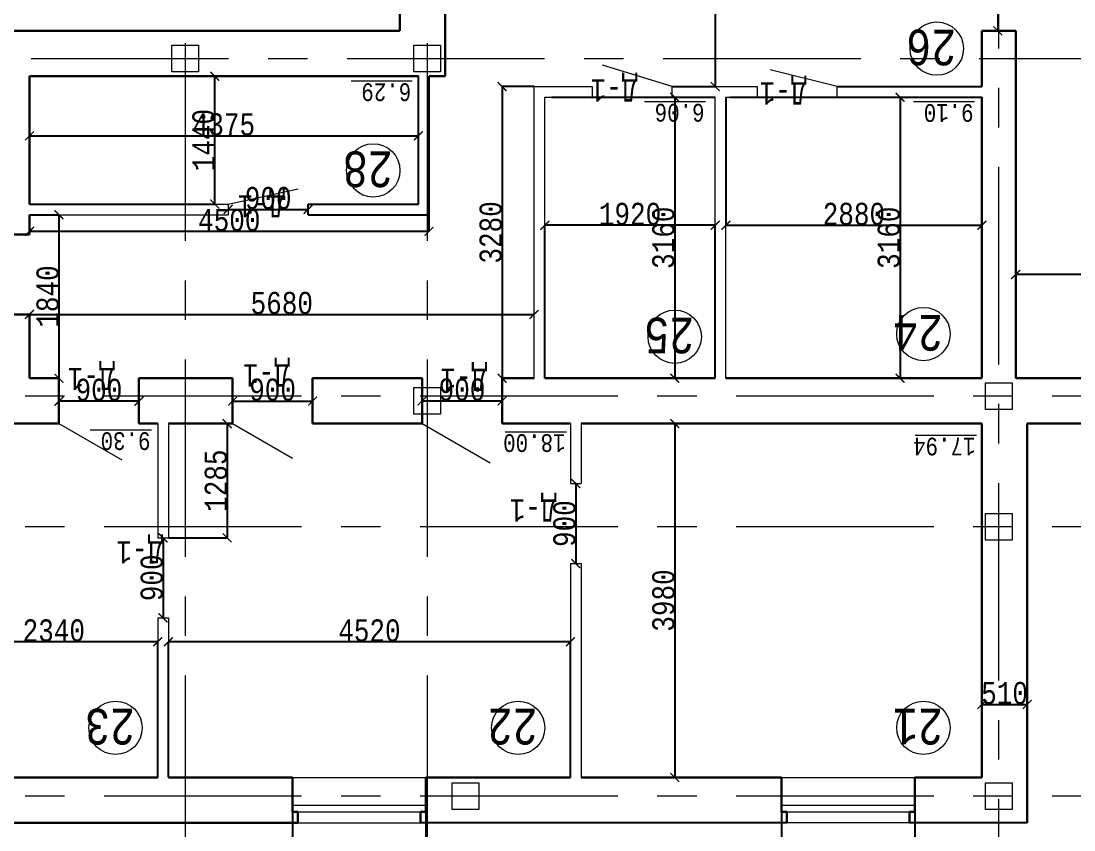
# Model space of a CAD drawing. Header units: millimetres. Extents: x -689206 to 4969298, y -1019800 to 703299.
# Drawn here: x -125363 to -113517, y -589650 to -580551 of the extents above; entities that cross this region are included whole.
import ezdxf

# ---------------------------------------------------------------- set-up
doc = ezdxf.new("R2010")
doc.units = ezdxf.units.MM
doc.linetypes.add('JIS_02_4.0', pattern=[5.5, 4, -1.5])
doc.linetypes.add('осеваяX2', pattern=[101.6, 63.5, -12.7, 12.7, -12.7])
for name, color, linetype, lineweight in [('несущие', 7, 'Continuous', 30), ('ПЕРЕГОРОДКИ', 252, 'Continuous', 9), ('РАЗМЕРЫ', 7, 'Continuous', 9), ('сваи', 7, 'JIS_02_4.0', 30), ('стены', 7, 'Continuous', 20)]:
    doc.layers.add(name, color=color, linetype=linetype, lineweight=lineweight)
doc.layers.add('четотам', color=7, linetype='Continuous')
doc.styles.add('Аннотативный', font='isocteur.ttf', dxfattribs={"width": 0.7, "height": 250})
doc.dimstyles.new('Аннотативный', dxfattribs={"dimscale": 0, "dimtxt": 250, "dimasz": 100, "dimexe": 1.25, "dimexo": 0.625, "dimtad": 1, "dimdec": 0, "dimtxsty": 'Аннотативный', "dimblk": 'ARCHTICK', "dimcen": 2.5, "dimadec": 0, "dimazin": 0, "dimtfac": 1, "dimtdec": 0, "dimtmove": 0, "dimatfit": 3, "dimfxl": 1, "dimarcsym": 0})

# ---------------------------------------------------------------- blocks, each defined once
blk = doc.blocks.new('_ArchTick')
at = {"color": 0, "linetype": 'ByBlock', "const_width": 0.15}
blk.add_lwpolyline([(-0.5, -0.5), (0.5, 0.5)], dxfattribs=at)
blk = doc.blocks.new('*D3339')
at = {"layer": 'Defpoints', "color": 0, "lineweight": 0, "transparency": 16777216}
for p in [(-125268, -582729), (-120774, -582729), (-125268, -582916)]:
    blk.add_point(p, dxfattribs=at)
at = {"layer": 'стены', "color": 0, "lineweight": -2, "transparency": 16777216}
for p, q in [((-125268, -582730), (-125268, -582918)), ((-120774, -582730), (-120774, -582918)), ((-120774, -582916), (-125268, -582916))]:
    blk.add_line(p, q, dxfattribs=at)
at = {"layer": 'стены', "color": 0, "lineweight": -2, "transparency": 16777216, "xscale": 100, "yscale": 100, "zscale": 100, "rotation": 180}
blk.add_blockref('_ArchTick', (-125268, -582916), dxfattribs=at)
at = {"layer": 'стены', "color": 0, "lineweight": -2, "transparency": 16777216, "xscale": 100, "yscale": 100, "zscale": 100}
blk.add_blockref('_ArchTick', (-120774, -582916), dxfattribs=at)
at = {"layer": 'стены', "color": 0, "lineweight": 5, "transparency": 16777216, "insert": (-123021, -582791), "char_height": 250, "attachment_point": 5, "style": 'Аннотативный'}
blk.add_mtext('4500', dxfattribs=at)
blk = doc.blocks.new('*D3341')
at = {"layer": 'Defpoints', "color": 0, "lineweight": 0, "transparency": 16777216}
for p in [(-117433, -581408), (-114553, -581408), (-114553, -582848)]:
    blk.add_point(p, dxfattribs=at)
at = {"layer": 'стены', "color": 0, "lineweight": -2, "transparency": 16777216}
for p, q in [((-117433, -581408), (-117433, -582849)), ((-114553, -581408), (-114553, -582849)), ((-117433, -582848), (-114553, -582848))]:
    blk.add_line(p, q, dxfattribs=at)
at = {"layer": 'стены', "color": 0, "lineweight": -2, "transparency": 16777216, "xscale": 100, "yscale": 100, "zscale": 100, "rotation": 180}
blk.add_blockref('_ArchTick', (-117433, -582848), dxfattribs=at)
at = {"layer": 'стены', "color": 0, "lineweight": -2, "transparency": 16777216, "xscale": 100, "yscale": 100, "zscale": 100}
blk.add_blockref('_ArchTick', (-114553, -582848), dxfattribs=at)
at = {"layer": 'стены', "color": 0, "lineweight": 5, "transparency": 16777216, "insert": (-115993, -582722), "char_height": 250, "attachment_point": 5, "style": 'Аннотативный'}
blk.add_mtext('2880', dxfattribs=at)
blk = doc.blocks.new('*D3342')
at = {"layer": 'Defpoints', "color": 0, "lineweight": 0, "transparency": 16777216}
for p in [(-125268, -581171), (-123184, -581171), (-125268, -582609)]:
    blk.add_point(p, dxfattribs=at)
at = {"layer": 'стены', "color": 0, "lineweight": -2, "transparency": 16777216}
for p, q in [((-125268, -581171), (-123183, -581171)), ((-123184, -582609), (-123184, -581171)), ((-125268, -582609), (-123183, -582609))]:
    blk.add_line(p, q, dxfattribs=at)
at = {"layer": 'стены', "color": 0, "lineweight": -2, "transparency": 16777216, "xscale": 100, "yscale": 100, "zscale": 100}
for p, rotation in [((-123184, -581171), 90), ((-123184, -582609), 270)]:
    blk.add_blockref('_ArchTick', p, dxfattribs=dict(at, rotation=rotation))
at = {"layer": 'стены', "color": 0, "lineweight": 5, "transparency": 16777216, "insert": (-123309, -581890), "char_height": 250, "attachment_point": 5, "rotation": 90, "style": 'Аннотативный'}
blk.add_mtext('1440', dxfattribs=at)
blk = doc.blocks.new('*D3343')
at = {"layer": 'Defpoints', "color": 0, "lineweight": 0, "transparency": 16777216}
for p in [(-125268, -581171), (-120894, -581171), (-120894, -581841)]:
    blk.add_point(p, dxfattribs=at)
at = {"layer": 'стены', "color": 0, "lineweight": -2, "transparency": 16777216}
for p, q in [((-125268, -581171), (-125268, -581842)), ((-120894, -581171), (-120894, -581842)), ((-125268, -581841), (-120894, -581841))]:
    blk.add_line(p, q, dxfattribs=at)
at = {"layer": 'стены', "color": 0, "lineweight": -2, "transparency": 16777216, "xscale": 100, "yscale": 100, "zscale": 100, "rotation": 180}
blk.add_blockref('_ArchTick', (-125268, -581841), dxfattribs=at)
at = {"layer": 'стены', "color": 0, "lineweight": -2, "transparency": 16777216, "xscale": 100, "yscale": 100, "zscale": 100}
blk.add_blockref('_ArchTick', (-120894, -581841), dxfattribs=at)
at = {"layer": 'стены', "color": 0, "lineweight": 5, "transparency": 16777216, "insert": (-123081, -581715), "char_height": 250, "attachment_point": 5, "style": 'Аннотативный'}
blk.add_mtext('4375', dxfattribs=at)
blk = doc.blocks.new('*D3349')
at = {"layer": 'Defpoints', "color": 0, "lineweight": 0, "transparency": 16777216}
for p in [(-117570, -576561), (-117553, -581288), (-117553, -581288)]:
    blk.add_point(p, dxfattribs=at)
at = {"layer": 'стены', "color": 0, "lineweight": -2, "transparency": 16777216}
for p, q in [((-117569, -576561), (-117551, -576561)), ((-117553, -576561), (-117553, -581288)), ((-117553, -581288), (-117554, -581288))]:
    blk.add_line(p, q, dxfattribs=at)
at = {"layer": 'стены', "color": 0, "lineweight": -2, "transparency": 16777216, "xscale": 100, "yscale": 100, "zscale": 100}
for p, rotation in [((-117553, -576561), 90), ((-117553, -581288), 270)]:
    blk.add_blockref('_ArchTick', p, dxfattribs=dict(at, rotation=rotation))
at = {"layer": 'стены', "color": 0, "lineweight": 5, "transparency": 16777216, "insert": (-117678, -578924), "char_height": 250, "attachment_point": 5, "rotation": 90, "style": 'Аннотативный'}
blk.add_mtext('4730', dxfattribs=at)
blk = doc.blocks.new('*D3351')
at = {"layer": 'Defpoints', "color": 0, "lineweight": 0, "transparency": 16777216}
for p in [(-114363, -579761), (-114373, -580661), (-114363, -580661)]:
    blk.add_point(p, dxfattribs=at)
at = {"layer": 'стены', "color": 0, "lineweight": -2, "transparency": 16777216}
for p, q in [((-114363, -579761), (-114374, -579761)), ((-114373, -579761), (-114373, -580661)), ((-114363, -580661), (-114374, -580661))]:
    blk.add_line(p, q, dxfattribs=at)
at = {"layer": 'стены', "color": 0, "lineweight": -2, "transparency": 16777216, "xscale": 100, "yscale": 100, "zscale": 100}
for p, rotation in [((-114373, -579761), 90), ((-114373, -580661), 270)]:
    blk.add_blockref('_ArchTick', p, dxfattribs=dict(at, rotation=rotation))
at = {"layer": 'стены', "color": 0, "lineweight": 5, "transparency": 16777216, "insert": (-114498, -580211), "char_height": 250, "attachment_point": 5, "rotation": 90, "style": 'Аннотативный'}
blk.add_mtext('900', dxfattribs=at)
blk = doc.blocks.new('*D3352')
at = {"layer": 'Defpoints', "color": 0, "lineweight": 0, "transparency": 16777216}
for p in [(-114553, -588238), (-114043, -588238), (-114043, -588238)]:
    blk.add_point(p, dxfattribs=at)
at = {"layer": 'стены', "color": 0, "lineweight": -2, "transparency": 16777216}
for p, q in [((-114553, -588237), (-114553, -588236)), ((-114553, -588238), (-114043, -588238)), ((-114043, -588237), (-114043, -588236))]:
    blk.add_line(p, q, dxfattribs=at)
at = {"layer": 'стены', "color": 0, "lineweight": -2, "transparency": 16777216, "xscale": 100, "yscale": 100, "zscale": 100, "rotation": 180}
blk.add_blockref('_ArchTick', (-114553, -588238), dxfattribs=at)
at = {"layer": 'стены', "color": 0, "lineweight": -2, "transparency": 16777216, "xscale": 100, "yscale": 100, "zscale": 100}
blk.add_blockref('_ArchTick', (-114043, -588238), dxfattribs=at)
at = {"layer": 'стены', "color": 0, "lineweight": 25, "transparency": 16777216, "insert": (-114298, -588112), "char_height": 250, "attachment_point": 5, "style": 'Аннотативный'}
blk.add_mtext('510', dxfattribs=at)
blk = doc.blocks.new('*D3386')
at = {"layer": 'Defpoints', "color": 0, "linetype": 'ByBlock', "lineweight": 0, "transparency": 16777216}
for p in [(-119063, -585079), (-119063, -589059), (-118009, -589059)]:
    blk.add_point(p, dxfattribs=at)
at = {"layer": 'РАЗМЕРЫ', "color": 0, "linetype": 'ByBlock', "lineweight": -2, "transparency": 16777216}
for p, q in [((-119062, -585079), (-118008, -585079)), ((-118009, -585079), (-118009, -589059)), ((-119062, -589059), (-118008, -589059))]:
    blk.add_line(p, q, dxfattribs=at)
at = {"layer": 'РАЗМЕРЫ', "color": 0, "linetype": 'ByBlock', "lineweight": -2, "transparency": 16777216, "xscale": 100, "yscale": 100, "zscale": 100}
for p, rotation in [((-118009, -585079), 90), ((-118009, -589059), 270)]:
    blk.add_blockref('_ArchTick', p, dxfattribs=dict(at, rotation=rotation))
at = {"layer": 'РАЗМЕРЫ', "color": 0, "linetype": 'ByBlock', "lineweight": 9, "transparency": 16777216, "insert": (-118135, -587069), "char_height": 250, "attachment_point": 5, "rotation": 90, "style": 'Аннотативный'}
blk.add_mtext('3980', dxfattribs=at)
blk = doc.blocks.new('*D3387')
at = {"layer": 'Defpoints', "color": 0, "linetype": 'ByBlock', "lineweight": 0, "transparency": 16777216}
for p in [(-123706, -587533), (-123706, -589059), (-119183, -589059)]:
    blk.add_point(p, dxfattribs=at)
at = {"layer": 'РАЗМЕРЫ', "color": 0, "linetype": 'ByBlock', "lineweight": -2, "transparency": 16777216}
for p, q in [((-123706, -589058), (-123706, -587532)), ((-119183, -587533), (-123706, -587533)), ((-119183, -589058), (-119183, -587532))]:
    blk.add_line(p, q, dxfattribs=at)
at = {"layer": 'РАЗМЕРЫ', "color": 0, "linetype": 'ByBlock', "lineweight": -2, "transparency": 16777216, "xscale": 100, "yscale": 100, "zscale": 100, "rotation": 180}
blk.add_blockref('_ArchTick', (-123706, -587533), dxfattribs=at)
at = {"layer": 'РАЗМЕРЫ', "color": 0, "linetype": 'ByBlock', "lineweight": -2, "transparency": 16777216, "xscale": 100, "yscale": 100, "zscale": 100}
blk.add_blockref('_ArchTick', (-119183, -587533), dxfattribs=at)
at = {"layer": 'РАЗМЕРЫ', "color": 0, "linetype": 'ByBlock', "lineweight": 5, "transparency": 16777216, "insert": (-121444, -587408), "char_height": 250, "attachment_point": 5, "style": 'Аннотативный'}
blk.add_mtext('4520', dxfattribs=at)
blk = doc.blocks.new('*D3388')
at = {"layer": 'Defpoints', "color": 0, "linetype": 'ByBlock', "lineweight": 0, "transparency": 16777216}
for p in [(-123706, -585079), (-123706, -586364), (-123044, -586364)]:
    blk.add_point(p, dxfattribs=at)
at = {"layer": 'РАЗМЕРЫ', "color": 0, "linetype": 'ByBlock', "lineweight": -2, "transparency": 16777216}
for p, q in [((-123705, -585079), (-123043, -585079)), ((-123044, -585079), (-123044, -586364)), ((-123705, -586364), (-123043, -586364))]:
    blk.add_line(p, q, dxfattribs=at)
at = {"layer": 'РАЗМЕРЫ', "color": 0, "linetype": 'ByBlock', "lineweight": -2, "transparency": 16777216, "xscale": 100, "yscale": 100, "zscale": 100}
for p, rotation in [((-123044, -585079), 90), ((-123044, -586364), 270)]:
    blk.add_blockref('_ArchTick', p, dxfattribs=dict(at, rotation=rotation))
at = {"layer": 'РАЗМЕРЫ', "color": 0, "linetype": 'ByBlock', "lineweight": 5, "transparency": 16777216, "insert": (-123170, -585721), "char_height": 250, "attachment_point": 5, "rotation": 90, "style": 'Аннотативный'}
blk.add_mtext('1285', dxfattribs=at)
blk = doc.blocks.new('*D3390')
at = {"layer": 'Defpoints', "color": 0, "linetype": 'ByBlock', "lineweight": 0, "transparency": 16777216}
for p in [(-126163, -587533), (-126163, -589059), (-123826, -589059)]:
    blk.add_point(p, dxfattribs=at)
at = {"layer": 'РАЗМЕРЫ', "color": 0, "linetype": 'ByBlock', "lineweight": -2, "transparency": 16777216}
for p, q in [((-126163, -589058), (-126163, -587532)), ((-123826, -587533), (-126163, -587533)), ((-123826, -589058), (-123826, -587532))]:
    blk.add_line(p, q, dxfattribs=at)
at = {"layer": 'РАЗМЕРЫ', "color": 0, "linetype": 'ByBlock', "lineweight": -2, "transparency": 16777216, "xscale": 100, "yscale": 100, "zscale": 100, "rotation": 180}
blk.add_blockref('_ArchTick', (-126163, -587533), dxfattribs=at)
at = {"layer": 'РАЗМЕРЫ', "color": 0, "linetype": 'ByBlock', "lineweight": -2, "transparency": 16777216, "xscale": 100, "yscale": 100, "zscale": 100}
blk.add_blockref('_ArchTick', (-123826, -587533), dxfattribs=at)
at = {"layer": 'РАЗМЕРЫ', "color": 0, "linetype": 'ByBlock', "lineweight": 5, "transparency": 16777216, "insert": (-124995, -587408), "char_height": 250, "attachment_point": 5, "style": 'Аннотативный'}
blk.add_mtext('2340', dxfattribs=at)
blk = doc.blocks.new('*D3391')
at = {"layer": 'Defpoints', "color": 0, "linetype": 'ByBlock', "lineweight": 0, "transparency": 16777216}
for p in [(-120852, -584769), (-119952, -584769), (-119952, -584824)]:
    blk.add_point(p, dxfattribs=at)
at = {"layer": 'РАЗМЕРЫ', "color": 0, "linetype": 'ByBlock', "lineweight": -2, "transparency": 16777216}
for p, q in [((-120852, -584769), (-120852, -584825)), ((-120852, -584824), (-119952, -584824)), ((-119952, -584769), (-119952, -584825))]:
    blk.add_line(p, q, dxfattribs=at)
at = {"layer": 'РАЗМЕРЫ', "color": 0, "linetype": 'ByBlock', "lineweight": -2, "transparency": 16777216, "xscale": 100, "yscale": 100, "zscale": 100, "rotation": 180}
blk.add_blockref('_ArchTick', (-120852, -584824), dxfattribs=at)
at = {"layer": 'РАЗМЕРЫ', "color": 0, "linetype": 'ByBlock', "lineweight": -2, "transparency": 16777216, "xscale": 100, "yscale": 100, "zscale": 100}
blk.add_blockref('_ArchTick', (-119952, -584824), dxfattribs=at)
at = {"layer": 'РАЗМЕРЫ', "color": 0, "linetype": 'ByBlock', "lineweight": 5, "transparency": 16777216, "insert": (-120402, -584698), "char_height": 250, "attachment_point": 5, "style": 'Аннотативный'}
blk.add_mtext('900', dxfattribs=at)
blk = doc.blocks.new('*D3392')
at = {"layer": 'Defpoints', "color": 0, "linetype": 'ByBlock', "lineweight": 0, "transparency": 16777216}
for p in [(-122983, -584569), (-122083, -584569), (-122083, -584825)]:
    blk.add_point(p, dxfattribs=at)
at = {"layer": 'РАЗМЕРЫ', "color": 0, "linetype": 'ByBlock', "lineweight": -2, "transparency": 16777216}
for p, q in [((-122983, -584569), (-122983, -584826)), ((-122083, -584569), (-122083, -584826)), ((-122983, -584825), (-122083, -584825))]:
    blk.add_line(p, q, dxfattribs=at)
at = {"layer": 'РАЗМЕРЫ', "color": 0, "linetype": 'ByBlock', "lineweight": -2, "transparency": 16777216, "xscale": 100, "yscale": 100, "zscale": 100, "rotation": 180}
blk.add_blockref('_ArchTick', (-122983, -584825), dxfattribs=at)
at = {"layer": 'РАЗМЕРЫ', "color": 0, "linetype": 'ByBlock', "lineweight": -2, "transparency": 16777216, "xscale": 100, "yscale": 100, "zscale": 100}
blk.add_blockref('_ArchTick', (-122083, -584825), dxfattribs=at)
at = {"layer": 'РАЗМЕРЫ', "color": 0, "linetype": 'ByBlock', "lineweight": 5, "transparency": 16777216, "insert": (-122533, -584699), "char_height": 250, "attachment_point": 5, "style": 'Аннотативный'}
blk.add_mtext('900', dxfattribs=at)
blk = doc.blocks.new('*D3393')
at = {"layer": 'Defpoints', "color": 0, "linetype": 'ByBlock', "lineweight": 0, "transparency": 16777216}
for p in [(-124937, -584569), (-124037, -584569), (-124937, -584826)]:
    blk.add_point(p, dxfattribs=at)
at = {"layer": 'РАЗМЕРЫ', "color": 0, "linetype": 'ByBlock', "lineweight": -2, "transparency": 16777216}
for p, q in [((-124937, -584569), (-124937, -584827)), ((-124037, -584569), (-124037, -584827)), ((-124037, -584826), (-124937, -584826))]:
    blk.add_line(p, q, dxfattribs=at)
at = {"layer": 'РАЗМЕРЫ', "color": 0, "linetype": 'ByBlock', "lineweight": -2, "transparency": 16777216, "xscale": 100, "yscale": 100, "zscale": 100, "rotation": 180}
blk.add_blockref('_ArchTick', (-124937, -584826), dxfattribs=at)
at = {"layer": 'РАЗМЕРЫ', "color": 0, "linetype": 'ByBlock', "lineweight": -2, "transparency": 16777216, "xscale": 100, "yscale": 100, "zscale": 100}
blk.add_blockref('_ArchTick', (-124037, -584826), dxfattribs=at)
at = {"layer": 'РАЗМЕРЫ', "color": 0, "linetype": 'ByBlock', "lineweight": 5, "transparency": 16777216, "insert": (-124487, -584701), "char_height": 250, "attachment_point": 5, "style": 'Аннотативный'}
blk.add_mtext('900', dxfattribs=at)
blk = doc.blocks.new('*D3395')
at = {"layer": 'Defpoints', "color": 0, "linetype": 'ByBlock', "lineweight": 0, "transparency": 16777216}
for p in [(-125268, -583850), (-119591, -583850), (-119591, -583850)]:
    blk.add_point(p, dxfattribs=at)
at = {"layer": 'РАЗМЕРЫ', "color": 0, "linetype": 'ByBlock', "lineweight": -2, "transparency": 16777216}
for p, q in [((-125268, -583849), (-125268, -583849)), ((-125268, -583850), (-119591, -583850)), ((-119591, -583849), (-119591, -583849))]:
    blk.add_line(p, q, dxfattribs=at)
at = {"layer": 'РАЗМЕРЫ', "color": 0, "linetype": 'ByBlock', "lineweight": -2, "transparency": 16777216, "xscale": 100, "yscale": 100, "zscale": 100, "rotation": 180}
blk.add_blockref('_ArchTick', (-125268, -583850), dxfattribs=at)
at = {"layer": 'РАЗМЕРЫ', "color": 0, "linetype": 'ByBlock', "lineweight": -2, "transparency": 16777216, "xscale": 100, "yscale": 100, "zscale": 100}
blk.add_blockref('_ArchTick', (-119591, -583850), dxfattribs=at)
at = {"layer": 'РАЗМЕРЫ', "color": 0, "linetype": 'ByBlock', "lineweight": 5, "transparency": 16777216, "insert": (-122430, -583724), "char_height": 250, "attachment_point": 5, "style": 'Аннотативный'}
blk.add_mtext('5680', dxfattribs=at)
blk = doc.blocks.new('*D3396')
at = {"layer": 'Defpoints', "color": 0, "linetype": 'ByBlock', "lineweight": 0, "transparency": 16777216}
for p in [(-125268, -582729), (-125268, -584569), (-124937, -584569)]:
    blk.add_point(p, dxfattribs=at)
at = {"layer": 'РАЗМЕРЫ', "color": 0, "linetype": 'ByBlock', "lineweight": -2, "transparency": 16777216}
for p, q in [((-125268, -582729), (-124936, -582729)), ((-124937, -582729), (-124937, -584569)), ((-125268, -584569), (-124936, -584569))]:
    blk.add_line(p, q, dxfattribs=at)
at = {"layer": 'РАЗМЕРЫ', "color": 0, "linetype": 'ByBlock', "lineweight": -2, "transparency": 16777216, "xscale": 100, "yscale": 100, "zscale": 100}
for p, rotation in [((-124937, -582729), 90), ((-124937, -584569), 270)]:
    blk.add_blockref('_ArchTick', p, dxfattribs=dict(at, rotation=rotation))
at = {"layer": 'РАЗМЕРЫ', "color": 0, "linetype": 'ByBlock', "lineweight": 5, "transparency": 16777216, "insert": (-125063, -583649), "char_height": 250, "attachment_point": 5, "rotation": 90, "style": 'Аннотативный'}
blk.add_mtext('1840', dxfattribs=at)
blk = doc.blocks.new('*D3397')
at = {"layer": 'Defpoints', "color": 0, "linetype": 'ByBlock', "lineweight": 0, "transparency": 16777216}
for p in [(-119591, -581288), (-119952, -584569), (-119591, -584569)]:
    blk.add_point(p, dxfattribs=at)
at = {"layer": 'РАЗМЕРЫ', "color": 0, "linetype": 'ByBlock', "lineweight": -2, "transparency": 16777216}
for p, q in [((-119592, -581288), (-119953, -581288)), ((-119952, -581288), (-119952, -584569)), ((-119592, -584569), (-119953, -584569))]:
    blk.add_line(p, q, dxfattribs=at)
at = {"layer": 'РАЗМЕРЫ', "color": 0, "linetype": 'ByBlock', "lineweight": -2, "transparency": 16777216, "xscale": 100, "yscale": 100, "zscale": 100}
for p, rotation in [((-119952, -581288), 90), ((-119952, -584569), 270)]:
    blk.add_blockref('_ArchTick', p, dxfattribs=dict(at, rotation=rotation))
at = {"layer": 'РАЗМЕРЫ', "color": 0, "linetype": 'ByBlock', "lineweight": 5, "transparency": 16777216, "insert": (-120078, -582928), "char_height": 250, "attachment_point": 5, "rotation": 90, "style": 'Аннотативный'}
blk.add_mtext('3280', dxfattribs=at)
blk = doc.blocks.new('*D3479')
at = {"layer": 'Defpoints', "color": 0, "linetype": 'ByBlock', "lineweight": 0, "transparency": 16777216}
for p in [(-119471, -582848), (-119471, -584569), (-117553, -584569)]:
    blk.add_point(p, dxfattribs=at)
at = {"layer": 'РАЗМЕРЫ', "color": 0, "linetype": 'ByBlock', "lineweight": -2, "transparency": 16777216}
for p, q in [((-119471, -584568), (-119471, -582847)), ((-117553, -582848), (-119471, -582848)), ((-117553, -584568), (-117553, -582847))]:
    blk.add_line(p, q, dxfattribs=at)
at = {"layer": 'РАЗМЕРЫ', "color": 0, "linetype": 'ByBlock', "lineweight": -2, "transparency": 16777216, "xscale": 100, "yscale": 100, "zscale": 100, "rotation": 180}
blk.add_blockref('_ArchTick', (-119471, -582848), dxfattribs=at)
at = {"layer": 'РАЗМЕРЫ', "color": 0, "linetype": 'ByBlock', "lineweight": -2, "transparency": 16777216, "xscale": 100, "yscale": 100, "zscale": 100}
blk.add_blockref('_ArchTick', (-117553, -582848), dxfattribs=at)
at = {"layer": 'РАЗМЕРЫ', "color": 0, "linetype": 'ByBlock', "lineweight": 5, "transparency": 16777216, "insert": (-118512, -582722), "char_height": 250, "attachment_point": 5, "style": 'Аннотативный'}
blk.add_mtext('1920', dxfattribs=at)
blk = doc.blocks.new('*D3480')
at = {"layer": 'Defpoints', "color": 0, "linetype": 'ByBlock', "lineweight": 0, "transparency": 16777216}
for p in [(-119391, -581408), (-119471, -584569), (-118009, -584569)]:
    blk.add_point(p, dxfattribs=at)
at = {"layer": 'РАЗМЕРЫ', "color": 0, "linetype": 'ByBlock', "lineweight": -2, "transparency": 16777216}
for p, q in [((-119390, -581408), (-118008, -581408)), ((-118009, -581408), (-118009, -584569)), ((-119471, -584569), (-118008, -584569))]:
    blk.add_line(p, q, dxfattribs=at)
at = {"layer": 'РАЗМЕРЫ', "color": 0, "linetype": 'ByBlock', "lineweight": -2, "transparency": 16777216, "xscale": 100, "yscale": 100, "zscale": 100}
for p, rotation in [((-118009, -581408), 90), ((-118009, -584569), 270)]:
    blk.add_blockref('_ArchTick', p, dxfattribs=dict(at, rotation=rotation))
at = {"layer": 'РАЗМЕРЫ', "color": 0, "linetype": 'ByBlock', "lineweight": 5, "transparency": 16777216, "insert": (-118135, -582988), "char_height": 250, "attachment_point": 5, "rotation": 90, "style": 'Аннотативный'}
blk.add_mtext('3160', dxfattribs=at)
blk = doc.blocks.new('*D3481')
at = {"layer": 'Defpoints', "color": 0, "linetype": 'ByBlock', "lineweight": 0, "transparency": 16777216}
for p in [(-117391, -581408), (-117433, -584569), (-115474, -584569)]:
    blk.add_point(p, dxfattribs=at)
at = {"layer": 'РАЗМЕРЫ', "color": 0, "linetype": 'ByBlock', "lineweight": -2, "transparency": 16777216}
for p, q in [((-117390, -581408), (-115472, -581408)), ((-115474, -581408), (-115474, -584569)), ((-117432, -584569), (-115472, -584569))]:
    blk.add_line(p, q, dxfattribs=at)
at = {"layer": 'РАЗМЕРЫ', "color": 0, "linetype": 'ByBlock', "lineweight": -2, "transparency": 16777216, "xscale": 100, "yscale": 100, "zscale": 100}
for p, rotation in [((-115474, -581408), 90), ((-115474, -584569), 270)]:
    blk.add_blockref('_ArchTick', p, dxfattribs=dict(at, rotation=rotation))
at = {"layer": 'РАЗМЕРЫ', "color": 0, "linetype": 'ByBlock', "lineweight": 5, "transparency": 16777216, "insert": (-115599, -582988), "char_height": 250, "attachment_point": 5, "rotation": 90, "style": 'Аннотативный'}
blk.add_mtext('3160', dxfattribs=at)
blk = doc.blocks.new('*D3476')
at = {"layer": 'Defpoints', "color": 0, "lineweight": 0, "ltscale": 150, "transparency": 16777216}
for p in [(-114173, -583401), (-114173, -584569), (-110572, -584569)]:
    blk.add_point(p, dxfattribs=at)
at = {"layer": 'РАЗМЕРЫ', "color": 0, "lineweight": -2, "ltscale": 150, "transparency": 16777216}
for p, q in [((-114173, -584568), (-114173, -583400)), ((-110572, -583401), (-114173, -583401)), ((-110572, -584568), (-110572, -583400))]:
    blk.add_line(p, q, dxfattribs=at)
at = {"layer": 'РАЗМЕРЫ', "color": 0, "lineweight": -2, "ltscale": 150, "transparency": 16777216, "xscale": 100, "yscale": 100, "zscale": 100, "rotation": 180}
blk.add_blockref('_ArchTick', (-114173, -583401), dxfattribs=at)
at = {"layer": 'РАЗМЕРЫ', "color": 0, "lineweight": -2, "ltscale": 150, "transparency": 16777216, "xscale": 100, "yscale": 100, "zscale": 100}
blk.add_blockref('_ArchTick', (-110572, -583401), dxfattribs=at)
at = {"layer": 'РАЗМЕРЫ', "color": 0, "lineweight": 5, "ltscale": 150, "transparency": 16777216, "insert": (-112373, -583275), "char_height": 250, "attachment_point": 5, "style": 'Аннотативный'}
blk.add_mtext('3600', dxfattribs=at)
blk = doc.blocks.new('*D3477')
at = {"layer": 'Defpoints', "color": 0, "lineweight": 0, "transparency": 16777216}
for p in [(-116808, -589447), (-115308, -589447), (-116808, -590334)]:
    blk.add_point(p, dxfattribs=at)
at = {"layer": 'стены', "color": 0, "lineweight": -2, "transparency": 16777216}
for p, q in [((-116808, -589447), (-116808, -590335)), ((-115308, -589447), (-115308, -590335)), ((-115308, -590334), (-116808, -590334))]:
    blk.add_line(p, q, dxfattribs=at)
at = {"layer": 'стены', "color": 0, "lineweight": -2, "transparency": 16777216, "xscale": 100, "yscale": 100, "zscale": 100, "rotation": 180}
blk.add_blockref('_ArchTick', (-116808, -590334), dxfattribs=at)
at = {"layer": 'стены', "color": 0, "lineweight": -2, "transparency": 16777216, "xscale": 100, "yscale": 100, "zscale": 100}
blk.add_blockref('_ArchTick', (-115308, -590334), dxfattribs=at)
at = {"layer": 'стены', "color": 0, "lineweight": 5, "transparency": 16777216, "insert": (-116058, -590208), "char_height": 250, "attachment_point": 5, "style": 'Аннотативный'}
blk.add_mtext('1500', dxfattribs=at)
blk = doc.blocks.new('*D3478')
at = {"layer": 'Defpoints', "color": 0, "lineweight": 0, "transparency": 16777216}
for p in [(-122311, -589447), (-120811, -589447), (-122311, -590334)]:
    blk.add_point(p, dxfattribs=at)
at = {"layer": 'стены', "color": 0, "lineweight": -2, "transparency": 16777216}
for p, q in [((-122311, -589447), (-122311, -590335)), ((-120811, -589447), (-120811, -590335)), ((-120811, -590334), (-122311, -590334))]:
    blk.add_line(p, q, dxfattribs=at)
at = {"layer": 'стены', "color": 0, "lineweight": -2, "transparency": 16777216, "xscale": 100, "yscale": 100, "zscale": 100, "rotation": 180}
blk.add_blockref('_ArchTick', (-122311, -590334), dxfattribs=at)
at = {"layer": 'стены', "color": 0, "lineweight": -2, "transparency": 16777216, "xscale": 100, "yscale": 100, "zscale": 100}
blk.add_blockref('_ArchTick', (-120811, -590334), dxfattribs=at)
at = {"layer": 'стены', "color": 0, "lineweight": 5, "transparency": 16777216, "insert": (-121561, -590208), "char_height": 250, "attachment_point": 5, "style": 'Аннотативный'}
blk.add_mtext('1500', dxfattribs=at)
blk = doc.blocks.new('*D3522')
at = {"layer": 'Defpoints', "color": 0, "linetype": 'ByBlock', "lineweight": 0, "ltscale": 35, "transparency": 16777216}
for p in [(-119123, -585754), (-119123, -586654), (-119123, -586654)]:
    blk.add_point(p, dxfattribs=at)
at = {"layer": 'сваи', "color": 0, "linetype": 'ByBlock', "lineweight": -2, "ltscale": 35, "transparency": 16777216}
for p, q in [((-119123, -585754), (-119124, -585754)), ((-119123, -585754), (-119123, -586654)), ((-119123, -586654), (-119124, -586654))]:
    blk.add_line(p, q, dxfattribs=at)
at = {"layer": 'сваи', "color": 0, "linetype": 'ByBlock', "lineweight": -2, "ltscale": 35, "transparency": 16777216, "xscale": 100, "yscale": 100, "zscale": 100}
for p, rotation in [((-119123, -585754), 90), ((-119123, -586654), 270)]:
    blk.add_blockref('_ArchTick', p, dxfattribs=dict(at, rotation=rotation))
at = {"layer": 'сваи', "color": 0, "linetype": 'ByBlock', "lineweight": 5, "ltscale": 35, "transparency": 16777216, "insert": (-119248, -586204), "char_height": 250, "attachment_point": 5, "rotation": 90, "style": 'Аннотативный'}
blk.add_mtext('900', dxfattribs=at)
blk = doc.blocks.new('*D3523')
at = {"layer": 'Defpoints', "color": 0, "linetype": 'ByBlock', "lineweight": 0, "ltscale": 35, "transparency": 16777216}
for p in [(-123033, -582669), (-122133, -582669), (-122133, -582669)]:
    blk.add_point(p, dxfattribs=at)
at = {"layer": 'сваи', "color": 0, "linetype": 'ByBlock', "lineweight": -2, "ltscale": 35, "transparency": 16777216}
for p, q in [((-123033, -582669), (-123033, -582668)), ((-123033, -582669), (-122133, -582669)), ((-122133, -582669), (-122133, -582668))]:
    blk.add_line(p, q, dxfattribs=at)
at = {"layer": 'сваи', "color": 0, "linetype": 'ByBlock', "lineweight": -2, "ltscale": 35, "transparency": 16777216, "xscale": 100, "yscale": 100, "zscale": 100, "rotation": 180}
blk.add_blockref('_ArchTick', (-123033, -582669), dxfattribs=at)
at = {"layer": 'сваи', "color": 0, "linetype": 'ByBlock', "lineweight": -2, "ltscale": 35, "transparency": 16777216, "xscale": 100, "yscale": 100, "zscale": 100}
blk.add_blockref('_ArchTick', (-122133, -582669), dxfattribs=at)
at = {"layer": 'сваи', "color": 0, "linetype": 'ByBlock', "lineweight": 5, "ltscale": 35, "transparency": 16777216, "insert": (-122583, -582544), "char_height": 250, "attachment_point": 5, "style": 'Аннотативный'}
blk.add_mtext('900', dxfattribs=at)
blk = doc.blocks.new('*D3524')
at = {"layer": 'Defpoints', "color": 0, "linetype": 'ByBlock', "lineweight": 0, "ltscale": 35, "transparency": 16777216}
for p in [(-123766, -586364), (-123766, -587264), (-123766, -587264)]:
    blk.add_point(p, dxfattribs=at)
at = {"layer": 'сваи', "color": 0, "linetype": 'ByBlock', "lineweight": -2, "ltscale": 35, "transparency": 16777216}
for p, q in [((-123766, -586364), (-123767, -586364)), ((-123766, -586364), (-123766, -587264)), ((-123766, -587264), (-123767, -587264))]:
    blk.add_line(p, q, dxfattribs=at)
at = {"layer": 'сваи', "color": 0, "linetype": 'ByBlock', "lineweight": -2, "ltscale": 35, "transparency": 16777216, "xscale": 100, "yscale": 100, "zscale": 100}
for p, rotation in [((-123766, -586364), 90), ((-123766, -587264), 270)]:
    blk.add_blockref('_ArchTick', p, dxfattribs=dict(at, rotation=rotation))
at = {"layer": 'сваи', "color": 0, "linetype": 'ByBlock', "lineweight": 5, "ltscale": 35, "transparency": 16777216, "insert": (-123891, -586814), "char_height": 250, "attachment_point": 5, "rotation": 90, "style": 'Аннотативный'}
blk.add_mtext('900', dxfattribs=at)

msp = doc.modelspace()

# ---------------------------------------------------------------- linework, layer by layer
at = {"layer": 'несущие', "color": 0}
for p, q in [((-125648.4, -583850.1), (-125268.4, -583850.1)), ((-125268.4, -583850.1), (-125268.4, -584568.6)), ((-114172.7, -584287.8), (-114172.7, -584568.6)), ((-125268.4, -584568.6), (-124937.1, -584568.6)), ((-124937.1, -584568.6), (-124937.1, -585078.6)), ((-124037.1, -584568.6), (-122982.9, -584568.6)), ((-124037.1, -584568.6), (-124037.1, -585078.6)), ((-122982.9, -584568.6), (-122982.9, -585078.6)), ((-122083, -584568.6), (-120852.1, -584568.6)), ((-122083, -584568.6), (-122083, -585078.6)), ((-120852.1, -584568.6), (-120852.1, -585078.6)), ((-119952.1, -584568.6), (-119591.4, -584568.6)), ((-119952.1, -584568.6), (-119952.1, -585078.6)), ((-119471.4, -584568.6), (-117552.7, -584568.6)), ((-117432.7, -584568.6), (-114552.7, -584568.6)), ((-114172.7, -584568.6), (-113256.8, -584568.6)), ((-114042.8, -584568.6), (-113256.8, -584568.6)), ((-126163.4, -585078.6), (-124937.1, -585078.6)), ((-124037.1, -585078.6), (-123825.6, -585078.6)), ((-123705.6, -585078.6), (-122982.9, -585078.6)), ((-122083, -585078.6), (-120852.1, -585078.6)), ((-119952.1, -585078.6), (-119182.6, -585078.6)), ((-119062.6, -585078.6), (-114552.7, -585078.6)), ((-114042.8, -585078.6), (-113196.8, -585078.6)), ((-114042.8, -585078.6), (-113196.8, -585078.6)), ((-114042.7, -588747.7), (-114042.7, -589268.6)), ((-123825.6, -589058.6), (-126163.4, -589058.6)), ((-122310.7, -589058.6), (-123705.6, -589058.6)), ((-119182.6, -589058.6), (-120810.7, -589058.6)), ((-116807.7, -589058.6), (-119062.6, -589058.6)), ((-114552.7, -589058.6), (-115307.7, -589058.6)), ((-114042.7, -589568.6), (-114042.7, -589058.6)), ((-126673.4, -589568.6), (-122250.7, -589568.6)), ((-120870.7, -589568.6), (-116747.7, -589566.6)), ((-115367.7, -589566.6), (-114042.7, -589568.6))]:
    msp.add_line(p, q, dxfattribs=at)
at = {"layer": 'ПЕРЕГОРОДКИ', "linetype": 'ByBlock', "lineweight": 15, "ltscale": 35}
for p, q in [((-122310.7, -589058.6), (-120810.7, -589058.6)), ((-116807.7, -589058.6), (-115307.7, -589058.6)), ((-122250.7, -589568.6), (-120870.7, -589568.6)), ((-116747.7, -589566.6), (-115367.7, -589565.9))]:
    msp.add_line(p, q, dxfattribs=at)
at = {"layer": 'РАЗМЕРЫ', "linetype": 'осеваяX2', "lineweight": 5, "ltscale": 35}
for p, q in [((-123515.7, -548796.3), (-123515.7, -598637.6)), ((-120793.3, -548796.3), (-120793.3, -598637.6)), ((-132363.4, -580970.7), (-65310.7, -580970.7))]:
    msp.add_line(p, q, dxfattribs=at)
at = {"layer": 'РАЗМЕРЫ'}
for p, q in [((-120961.6, -581226.6), (-121650.9, -581226.6)), ((-117661.5, -581457.9), (-118350.8, -581457.9)), ((-114634.4, -581460.6), (-115323.7, -581460.6)), ((-123895.3, -585151.5), (-124584.5, -585151.5)), ((-119226.2, -585173.7), (-119915.4, -585173.7)), ((-114613.2, -585212.9), (-115302.5, -585212.9))]:
    msp.add_line(p, q, dxfattribs=at)
at = {"layer": 'сваи', "linetype": 'ByBlock', "lineweight": 13, "ltscale": 35}
for p, q in [((-119182.6, -585754), (-119062.6, -585754)), ((-123825.6, -586364), (-123705.6, -586364)), ((-119182.6, -586654), (-119062.6, -586654)), ((-123825.6, -587264), (-123705.6, -587264))]:
    msp.add_line(p, q, dxfattribs=at)
at = {"layer": 'стены', "linetype": 'осеваяX2', "lineweight": 5, "ltscale": 35}
for p, q in [((-114363.4, -598637.6), (-114363.4, -548796.3)), ((-65310.7, -584768.6), (-132363.4, -584768.6)), ((-65310.7, -586241.2), (-132363.4, -586241.2)), ((-65310.7, -589268.6), (-132363.4, -589268.6))]:
    msp.add_line(p, q, dxfattribs=at)
at = {"layer": 'стены', "lineweight": 30}
for p, q in [((-121103.6, -580660.7), (-121103.6, -579150.5)), ((-120593.6, -579150.5), (-120593.6, -581170.7)), ((-123825.7, -580660.7), (-126544.9, -580660.7)), ((-121103.6, -580660.7), (-123825.7, -580660.7)), ((-114552.7, -581287.8), (-114552.7, -580660.6)), ((-114552.7, -580660.6), (-114172.7, -580660.6)), ((-114172.7, -580660.6), (-114172.7, -584287.8)), ((-123315.7, -581170.7), (-125268.4, -581170.7)), ((-125268.4, -582609.3), (-125268.4, -581170.7)), ((-120893.6, -581170.7), (-123315.7, -581170.7)), ((-123315.7, -581170.7), (-120893.6, -581170.7)), ((-120593.6, -581170.7), (-120773.6, -581170.7)), ((-120773.6, -581170.7), (-120593.6, -581170.7)), ((-114552.7, -581407.8), (-114552.7, -584568.6)), ((-125268.4, -582950.1), (-125268.4, -582729.3)), ((-125268.4, -582776.8), (-125268.4, -582950.1)), ((-125268.4, -582950.1), (-125648.4, -582950.1)), ((-114552.7, -588237.7), (-114552.7, -585078.6)), ((-114552.7, -585078.6), (-114552.7, -589058.6)), ((-114042.7, -586550.7), (-114042.8, -585078.6)), ((-114042.7, -588747.7), (-114042.7, -586550.7)), ((-122310.7, -589058.6), (-122310.7, -589446.6)), ((-120810.7, -589058.6), (-120810.7, -589446.6)), ((-116807.7, -589058.6), (-116807.7, -589446.6)), ((-115307.7, -589058.6), (-115307.7, -589446.6)), ((-122310.7, -589446.6), (-122250.7, -589446.6)), ((-122250.7, -589446.6), (-122250.7, -589566.6)), ((-120810.7, -589446.6), (-120870.7, -589446.6)), ((-120870.7, -589446.6), (-120870.7, -589566.6)), ((-116807.7, -589446.6), (-116747.7, -589446.6)), ((-116747.7, -589446.6), (-116747.7, -589566.6)), ((-115307.7, -589446.6), (-115367.7, -589446.6)), ((-115367.7, -589446.6), (-115367.7, -589566.6))]:
    msp.add_line(p, q, dxfattribs=at)
at = {"layer": 'стены', "lineweight": 9}
for p, q in [((-118038.3, -581287.9), (-118820.6, -581048.3)), ((-116179.6, -581287.8), (-116936.1, -581100.8)), ((-123033.2, -582609.3), (-122243.8, -582439)), ((-124937.1, -585078.6), (-124228.7, -585487.6)), ((-122982.9, -585078.6), (-122310.5, -585466.8)), ((-120852.1, -585078.6), (-120085.2, -585521.4))]:
    msp.add_line(p, q, dxfattribs=at)
at = {"layer": 'стены', "lineweight": 25}
for p, q in [((-120893.6, -582609.3), (-120893.6, -581170.7)), ((-120773.6, -582729.3), (-120773.6, -581170.7)), ((-118038.3, -581287.9), (-117552.7, -581287.8)), ((-116179.6, -581287.8), (-114552.7, -581287.8)), ((-118038.3, -581407.9), (-117552.7, -581407.8)), ((-116179.6, -581407.8), (-114552.7, -581407.8)), ((-122133.2, -582609.3), (-120893.6, -582609.3)), ((-122133.2, -582729.3), (-122133.2, -582609.3)), ((-122133.2, -582729.3), (-120773.6, -582729.3))]:
    msp.add_line(p, q, dxfattribs=at)
at = {"layer": 'стены', "lineweight": 13}
for p, q in [((-119591.4, -584568.6), (-119591.4, -581287.9)), ((-119591.4, -581287.9), (-118938.3, -581287.9)), ((-118938.3, -581287.9), (-118938.3, -581407.9)), ((-118038.3, -581407.9), (-118038.3, -581287.9)), ((-117552.7, -581287.8), (-117079.6, -581287.8)), ((-117079.6, -581287.8), (-117079.6, -581407.8)), ((-116179.6, -581407.8), (-116179.6, -581287.8)), ((-119471.4, -584568.6), (-119471.4, -581407.9)), ((-119471.4, -581407.9), (-118938.3, -581407.9)), ((-117552.7, -584568.6), (-117552.7, -581407.8)), ((-117432.7, -581407.8), (-117079.6, -581407.8)), ((-117432.7, -584568.6), (-117432.7, -581407.8)), ((-125268.4, -582609.3), (-123033.2, -582609.3)), ((-123033.2, -582609.3), (-123033.2, -582729.3)), ((-125268.4, -582729.3), (-123033.2, -582729.3)), ((-123825.6, -585078.6), (-123825.6, -586364)), ((-123705.6, -585078.6), (-123705.6, -586364)), ((-119182.6, -585078.6), (-119182.6, -585754)), ((-119062.6, -585078.6), (-119062.6, -585754)), ((-119182.6, -586654), (-119182.6, -589058.6)), ((-119062.6, -586654), (-119062.6, -589058.6)), ((-123825.6, -587264), (-123825.6, -589058.6)), ((-123705.6, -587264), (-123705.6, -589058.6)), ((-120810.7, -589376.6), (-122310.7, -589376.6)), ((-122250.7, -589446.6), (-120810.7, -589446.6)), ((-115307.7, -589376.6), (-116807.7, -589376.6)), ((-116747.7, -589446.6), (-115307.7, -589446.6))]:
    msp.add_line(p, q, dxfattribs=at)
at = {"layer": 'стены', "color": 152, "lineweight": 25, "true_color": 0x2776bb}
for p, q in [((-120810.7, -589058.6), (-120810.7, -589313.6)), ((-115307.7, -589058.6), (-115307.7, -589313.6))]:
    msp.add_line(p, q, dxfattribs=at)
at = {"layer": 'стены', "lineweight": 20}
for points in [[(-123365.7, -581120.7), (-123665.7, -581120.7), (-123665.7, -580820.7), (-123365.7, -580820.7)], [(-120643.3, -581120.7), (-120943.3, -581120.7), (-120943.3, -580820.7), (-120643.3, -580820.7)], [(-120643.3, -584973.6), (-120943.3, -584973.6), (-120943.3, -584673.6), (-120643.3, -584673.6)], [(-114213.4, -584918.6), (-114513.4, -584918.6), (-114513.4, -584618.6), (-114213.4, -584618.6)], [(-114213.4, -586391.2), (-114513.4, -586391.2), (-114513.4, -586091.2), (-114213.4, -586091.2)], [(-120213.4, -589418.6), (-120513.4, -589418.6), (-120513.4, -589118.6), (-120213.4, -589118.6)], [(-114213.4, -589418.6), (-114513.4, -589418.6), (-114513.4, -589118.6), (-114213.4, -589118.6)]]:
    msp.add_lwpolyline(points, close=True, dxfattribs=at)
at = {"layer": 'четотам', "lineweight": 13}
for centre in [(-115060.7, -580861), (-121400.7, -582231), (-118009.1, -584101), (-115210.7, -584071), (-124300.7, -588501), (-119770.7, -588501), (-115210.7, -588501)]:
    msp.add_circle(centre, 300, dxfattribs=at)

# ---------------------------------------------------------------- texts
at = {"layer": 'РАЗМЕРЫ', "lineweight": 13, "ltscale": 150, "char_height": 401.1, "width": 1460, "attachment_point": 1, "rotation": 180, "style": 'Аннотативный'}
for s, insert in [('26', (-114840.9, -581048.2)), ('28', (-121180.9, -582418.2)), ('25', (-117789.4, -584288.2)), ('24', (-114990.9, -584258.2)), ('23', (-124080.9, -588688.2)), ('22', (-119550.9, -588688.2)), ('21', (-114990.9, -588688.2))]:
    msp.add_mtext(s, dxfattribs=dict(at, insert=insert))
at = {"layer": 'РАЗМЕРЫ', "lineweight": 20, "ltscale": 150, "char_height": 250, "width": 922.913, "attachment_point": 1, "rotation": 180, "style": 'Аннотативный'}
for insert in [(-118429.4, -581455.6), (-116527.4, -581489.3), (-122397.6, -582759.7), (-122340.7, -584661.5), (-124310.7, -584701.5), (-120120.7, -584711.5), (-119340.7, -586181.5), (-123765.6, -586651.5)]:
    msp.add_mtext('Д-1', dxfattribs=dict(at, insert=insert))
at = {"layer": 'РАЗМЕРЫ', "char_height": 200, "width": 656.117, "attachment_point": 1, "rotation": 180, "style": 'Аннотативный'}
for s, insert in [('6.29', (-120973.3, -581450.6)), ('6.06', (-117673.2, -581682)), ('9.10', (-114646.1, -581684.7)), ('9.30', (-123907, -585375.5)), ('18.00', (-119237.9, -585397.8)), ('17.94', (-114624.9, -585436.9))]:
    msp.add_mtext(s, dxfattribs=dict(at, insert=insert))

# ---------------------------------------------------------------- dimensions: what is measured, and where the dimension line sits
at = {"layer": 'РАЗМЕРЫ', "linetype": 'ByBlock', "lineweight": 5}
for base, p1, p2, angle, text, picture, middle in [((-119952.1, -584568.6), (-119591.4, -581287.9), (-119591.4, -584568.6), 270, '3280', '*D3397', (-120077.7, -582928.2)), ((-118009.1, -584568.6), (-119390.7, -581407.9), (-119471.3, -584568.6), 270, '3160', '*D3480', (-118134.7, -582988.2)), ((-115473.6, -584568.6), (-117390.7, -581407.8), (-117432.7, -584568.6), 270, '3160', '*D3481', (-115599.2, -582988.2)), ((-119471.4, -582847.8), (-117552.7, -584568.6), (-119471.4, -584568.6), 180, '1920', '*D3479', (-118512, -582722.2)), ((-124937.1, -584568.6), (-125268.4, -582729.3), (-125268.4, -584568.6), 270, '1840', '*D3396', (-125062.7, -583649)), ((-119591.4, -583850.1), (-125268.4, -583850.1), (-119591.4, -583850.1), 180, '5680', '*D3395', (-122429.9, -583724.4)), ((-126163.4, -587533.5), (-123825.6, -589058.6), (-126163.4, -589058.6), 180, '2340', '*D3390', (-124994.5, -587407.9)), ((-123705.6, -587533.5), (-119182.6, -589058.6), (-123705.6, -589058.6), 180, '4520', '*D3387', (-121444.1, -587407.9))]:
    dim = msp.add_linear_dim(base=base, p1=p1, p2=p2, angle=angle, text=text, dimstyle='Аннотативный', dxfattribs=at)
    dim.commit()
    dim.dimension.update_dxf_attribs({"geometry": picture, "text_midpoint": middle})
at = {"layer": 'РАЗМЕРЫ', "lineweight": 5, "ltscale": 150}
dim = msp.add_linear_dim(base=(-114172.7, -583401), p1=(-110572.3, -584568.6), p2=(-114172.7, -584568.6), angle=180, dimstyle='Аннотативный', dxfattribs=at)
dim.commit()
dim.dimension.update_dxf_attribs({"geometry": '*D3476', "text_midpoint": (-112372.5, -583275.3)})
at = {"layer": 'РАЗМЕРЫ', "linetype": 'ByBlock', "lineweight": 5}
for base, p1, p2, angle, picture, middle in [((-124937.1, -584826.1), (-124037.1, -584568.6), (-124937.1, -584568.6), 180, '*D3393', (-124487.1, -584700.5)), ((-122083, -584824.9), (-122982.9, -584568.6), (-122083, -584568.6), 180, '*D3392', (-122532.9, -584699.3)), ((-119952.1, -584823.6), (-120852.1, -584768.6), (-119952.1, -584768.6), 180, '*D3391', (-120402.1, -584698)), ((-123044.3, -586364), (-123705.6, -585078.6), (-123705.6, -586364), 270, '*D3388', (-123170, -585721.3))]:
    dim = msp.add_linear_dim(base=base, p1=p1, p2=p2, angle=angle, dimstyle='Аннотативный', dxfattribs=at)
    dim.commit()
    dim.dimension.update_dxf_attribs({"geometry": picture, "text_midpoint": middle})
at = {"layer": 'РАЗМЕРЫ', "linetype": 'ByBlock', "lineweight": 9}
dim = msp.add_linear_dim(base=(-118009.1, -589058.6), p1=(-119062.6, -585078.6), p2=(-119062.6, -589058.6), angle=270, dimstyle='Аннотативный', dxfattribs=at)
dim.commit()
dim.dimension.update_dxf_attribs({"geometry": '*D3386', "text_midpoint": (-118134.7, -587068.6)})
at = {"layer": 'сваи', "linetype": 'ByBlock', "lineweight": 5, "ltscale": 35}
for base, p1, p2, angle, picture, middle in [((-122133.2, -582669.3), (-123033.2, -582669.3), (-122133.2, -582669.3), 180, '*D3523', (-122583.2, -582543.6)), ((-119122.6, -586654), (-119122.6, -585754), (-119122.6, -586654), 270, '*D3522', (-119248.2, -586204)), ((-123765.6, -587264), (-123765.6, -586364), (-123765.6, -587264), 270, '*D3524', (-123891.2, -586814))]:
    dim = msp.add_linear_dim(base=base, p1=p1, p2=p2, angle=angle, dimstyle='Аннотативный', dxfattribs=at)
    dim.commit()
    dim.dimension.update_dxf_attribs({"geometry": picture, "text_midpoint": middle})
at = {"layer": 'стены', "lineweight": 5}
for base, p1, p2, angle, text, picture, middle in [((-117552.7, -581287.8), (-117569.6, -576560.7), (-117552.7, -581287.8), 270, '4730', '*D3349', (-117678.4, -578924.3)), ((-123183.8, -581170.7), (-125268.4, -582609.3), (-125268.4, -581170.7), 270, '1440', '*D3342', (-123309.4, -581890)), ((-125268.4, -582916.3), (-120773.6, -582729.3), (-125268.4, -582729.3), 180, '4500', '*D3339', (-123021, -582790.7))]:
    dim = msp.add_linear_dim(base=base, p1=p1, p2=p2, angle=angle, text=text, dimstyle='Аннотативный', dxfattribs=at)
    dim.commit()
    dim.dimension.update_dxf_attribs({"geometry": picture, "text_midpoint": middle})
for base, p1, p2, angle, picture, middle in [((-114372.6, -580660.6), (-114362.7, -579760.6), (-114362.7, -580660.6), 270, '*D3351', (-114498.2, -580210.6)), ((-120893.6, -581841), (-125268.4, -581170.7), (-120893.6, -581170.7), 180, '*D3343', (-123081, -581715.4)), ((-114552.7, -582847.8), (-117432.7, -581407.8), (-114552.7, -581407.8), 180, '*D3341', (-115992.7, -582722.2)), ((-122310.7, -590333.9), (-120810.7, -589446.6), (-122310.7, -589446.6), 180, '*D3478', (-121560.7, -590208.2)), ((-116807.7, -590333.9), (-115307.7, -589446.6), (-116807.7, -589446.6), 180, '*D3477', (-116057.7, -590208.2))]:
    dim = msp.add_linear_dim(base=base, p1=p1, p2=p2, angle=angle, dimstyle='Аннотативный', dxfattribs=at)
    dim.commit()
    dim.dimension.update_dxf_attribs({"geometry": picture, "text_midpoint": middle})
at = {"layer": 'стены', "lineweight": 25}
dim = msp.add_linear_dim(base=(-114042.7, -588237.7), p1=(-114552.7, -588237.7), p2=(-114042.7, -588237.7), angle=180, dimstyle='Аннотативный', dxfattribs=at)
dim.commit()
dim.dimension.update_dxf_attribs({"geometry": '*D3352', "text_midpoint": (-114297.7, -588112)})

doc.saveas('drawing.dxf')
